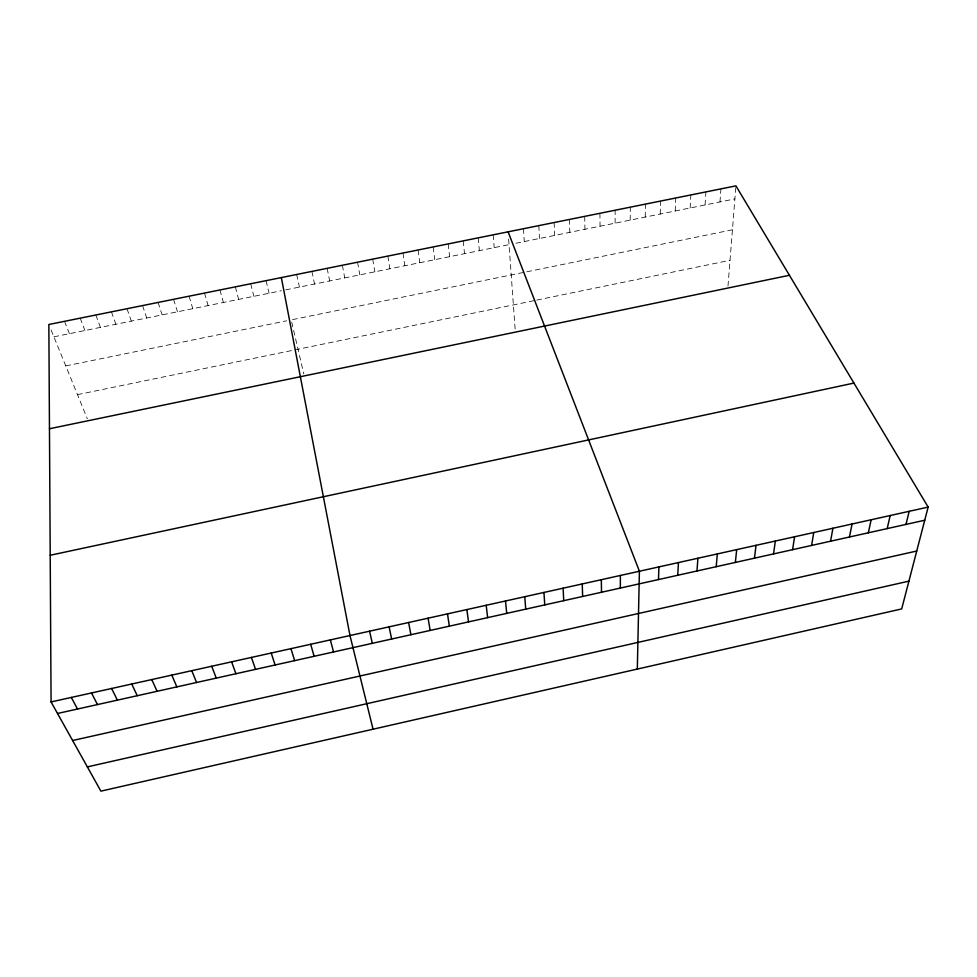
<?xml version="1.0" encoding="UTF-8"?>
<svg xmlns="http://www.w3.org/2000/svg" width="977" height="977" viewBox="0 0 977 977"><rect width="100%" height="100%" fill="white"/><g stroke="black" fill="none" stroke-linecap="round" stroke-linejoin="round"><path stroke-width="0.73" stroke-dasharray="4.88 3.66" d="M615.131 223.159L615.131 210.226M630.189 220.118L630.324 207.161M645.223 217.065L645.479 204.108M660.22 214.036L660.611 201.054M675.205 210.995L675.73 198.001M690.165 207.967L690.812 194.96M705.089 204.95L705.87 191.919M720 201.934L720.904 188.891M727.987 286.078L735.913 185.862M77.488 394.647L535.274 300.403M536.739 300.098L730.027 260.309M65.764 365.911L286.737 320.798M732.445 229.79L291.195 319.882L303.798 374.008M53.882 336.809L281.523 290.719M285.663 289.876L509.029 244.653M515.954 243.249L734.887 198.917M51.085 329.957L87.368 418.864M64.531 321.323L69.416 333.658M80.187 318.16L84.938 330.519M95.819 315.009L100.423 327.38M111.427 311.858L115.884 324.254M126.998 308.72L131.321 321.128M142.557 305.581L146.733 318.013M158.079 302.443L162.121 314.887M173.576 299.316L177.472 311.785M189.049 296.202L192.811 308.683M204.498 293.076L208.113 305.581M219.923 289.974L223.403 302.479M235.323 286.859L238.657 299.389M250.686 283.757L253.886 296.312M266.037 280.668L269.102 293.234M296.642 274.488L299.438 287.091M311.907 271.411L314.57 284.026M327.148 268.333L329.676 280.961M342.365 265.268L344.759 277.908M357.558 262.202L359.817 274.867M372.725 259.137L374.85 271.814M387.869 256.084L389.847 268.785M402.988 253.031L404.832 265.744M418.071 249.99L419.792 262.715M433.141 246.949L434.728 259.687M448.187 243.908L449.64 256.67M463.196 240.879L464.515 253.666M478.193 237.863L479.377 250.649M493.153 234.834L494.215 247.645M508.614 238.95L515.209 330.177M523.464 228.728L524.258 241.563M538.803 225.626L539.463 238.486M554.13 222.536L554.655 235.408M569.42 219.446L569.811 232.343M584.686 216.369L584.942 229.277M599.915 213.291L600.049 226.212"/><path stroke-width="1.47" d="M620.334 588.069L620.395 575.465M637.322 669.074L639.41 571.24L508.101 231.818M658.461 579.569L658.95 566.904M677.745 575.27L678.453 562.569M696.992 570.983L697.908 558.246M716.19 566.697L717.326 553.935M735.351 562.434L736.695 549.636M754.476 558.172L756.027 545.337M773.552 553.922L775.323 541.05M792.591 549.672L794.57 536.776M811.594 545.447L813.768 532.514M830.548 541.221L832.941 528.252M849.465 537.008L852.066 524.002M868.345 532.795L871.142 519.764M887.189 528.594L890.194 515.538M905.984 524.405L909.184 511.313M928.15 507.1L901.698 608.915L100.9 791.138L51.073 701.938L48.85 324.486L735.913 185.862L928.15 507.1L51.073 701.938M87.356 766.884L908.915 581.144M72.628 740.517L916.731 551.028M57.533 713.479L924.743 520.228M50.218 555.254L853.935 383.082M49.461 428.756L789.428 275.282M71.309 697.444L77.525 709.021M91.496 692.962L97.468 704.576M111.634 688.48L117.374 700.143M131.736 684.022L137.244 695.722M151.789 679.565L157.065 691.301M171.805 675.119L176.849 686.892M191.773 670.686L196.585 682.496M211.704 666.253L216.271 678.111M231.586 661.832L235.921 673.727M251.419 657.436L255.534 669.355M271.215 653.027L275.111 664.995M290.975 648.643L294.639 660.647M310.686 644.27L314.118 656.3M330.36 639.898L333.56 651.964M373.055 729.208L349.986 635.538L281.352 277.578M369.562 631.191L372.322 643.33M389.115 626.843L391.643 639.031M408.606 622.508L410.926 634.732M428.073 618.185L430.161 630.446M447.49 613.874L449.359 626.159M466.859 609.575L468.52 621.897M486.204 605.276L487.633 617.635M505.488 600.989L506.721 613.385M524.747 596.715L525.748 609.147M543.957 592.441L544.751 604.91M563.131 588.191L563.705 600.684M582.255 583.941L582.622 596.471M601.343 579.703L601.502 592.257"/></g></svg>
